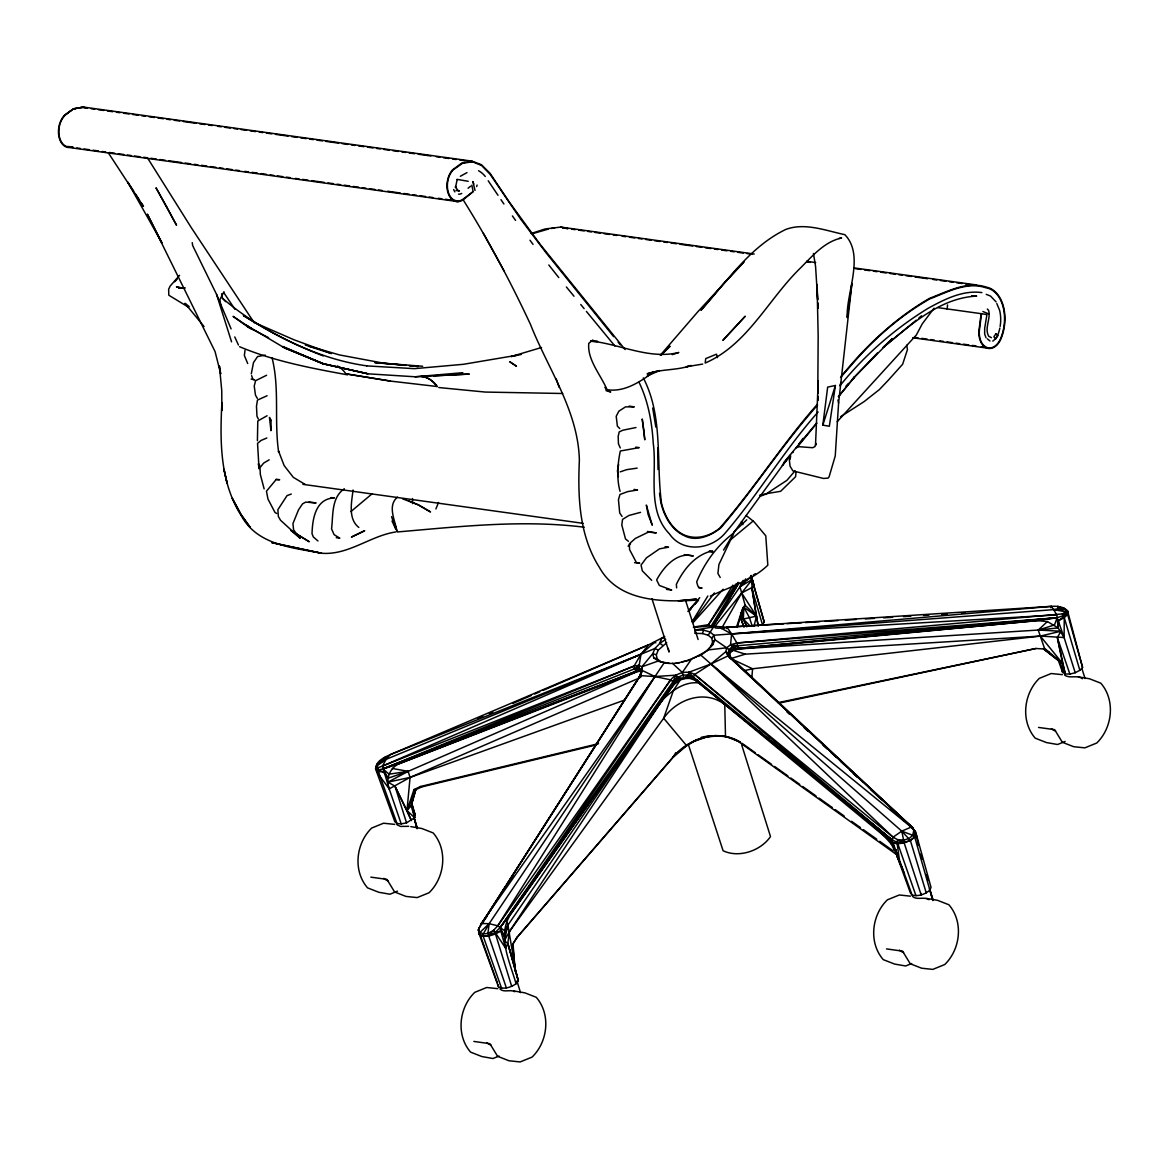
<?xml version="1.0" encoding="UTF-8"?>
<svg xmlns="http://www.w3.org/2000/svg" width="1169" height="1169" viewBox="0 0 1169 1169"><rect width="100%" height="100%" fill="white"/><g stroke="black" fill="none" stroke-linecap="round" stroke-linejoin="round"><path stroke-width="1.5" d="M620.067 491.375C616.531 478.837 617.568 463.801 620.33 451L639.195 447.625L635.775 447.128M818.095 400.426L818.125 396.846M818.154 393.281L818.256 380.773L815.494 445.331L816.123 443.548L814.983 446.587L812.645 447.712L798.924 446.69L795.957 447.888M777.999 702.671L1035.968 648.488L1043.566 648.956L1058.383 660.631L1062.679 672.409L1065.295 673.958L1069.883 674.075L1075.217 672.745L1064.111 637.529L1064.258 617.656L1062.387 613.9L736.908 642.994L730.581 644.777L726.68 647.787L707.903 649.949C693.1 659.974 669.72 669.983 653.749 657.928L652.799 653.646L654.932 648.488L659.915 643.271L665.716 639.326M251.291 373.905L253.483 362.595L257.56 356.589L265.129 355.098M1060.575 663.583L1062.679 672.409L1062.723 669.852M1075.217 672.745L1079.864 670.319L1082.582 667.455L1067.545 614.163L1067.604 611.08C1063.571 606.477 1057.083 605.98 1051.34 606.36L727.03 627.242L709.715 625.97L693.67 627.417M1082.582 667.455L1067.604 611.08L1063.469 607.778L1053.707 609.633L713.938 635.249L710.094 632.02L703.65 630.164L695.365 629.974L694.854 633.364L702.394 633.54L708.209 635.22L711.731 638.142L712.579 642.19L710.65 646.705L706.222 651.469L712.769 644.689L714.917 639.706L713.938 635.249L711.731 638.142M1067.545 614.163L1057.141 617.743L738.253 648.4L734.556 649.087L729.617 652.507L730.859 658.585L745.267 654.158L1040.352 636.082L1064.111 637.529L1058.15 627.928L1058.617 620.607C1062.3 618.62 1068.671 616.355 1067.604 611.08L1064.579 608.903M660.251 355.274L697.893 311.699L743.995 261.841L722.413 284.973L700.976 310.282C727.016 281.495 749.811 246.776 785.729 229.46C804.827 222.285 825.869 230.673 844.836 234.662C865.045 255.456 845.947 293.185 847.233 317.603L851.923 283.453L838.597 402.998L835.25 455.91L829.113 476.777L828.09 478.106L823.502 478.457L792.918 470.902L790.069 466.226L789.353 459.782L790.565 454.916M192.242 242.626L192.666 245.563L216.572 294.427L231.097 328.884M746.845 626.745L743.352 619.059L743.849 607.237L745.194 605.337L739.933 586.794L743.133 580.335M514.944 971.118L513.074 943.778L517.312 936.997L673.782 756.328C689.827 737.639 718.424 728.638 740.474 742.198L725.496 736.338L724.765 704.527L715.092 694.707M664.752 636.506L648.634 644.82L390.329 754.604C366.847 764.833 377.119 771.774 389.204 788.885C385.609 779.27 389.555 767.624 399.403 763.635L635.585 671.43L640.977 671.064L639.75 677.815L410.056 777.429L389.204 788.885L401.23 823.897L406.534 822.844L414.6 817.745L415.2 815.071L411.839 803.483L413.709 794.774M641.036 676.895L641.825 666.812L652.799 653.646L656.32 654.801L657.139 658.702L660.631 661.698L669.545 663.422M712.316 626.964L739.933 586.794L750.98 576.332C752.661 592.566 754.853 609.502 758.213 625.883M947.182 309.274L947.533 304.904M751.828 677.815L752.588 668.77L730.859 658.585M795.987 472.276L795.607 476.718L780.629 491.301L767.726 493.45L759.718 496.416M543.044 690.397L648.634 644.82L640.977 654.245L638.318 670.67L640.977 671.064L636.594 671.824L408.156 771.35L388.093 778.189L383.49 772.008L375.556 768.793L634.08 666.052L638.975 665.322L641.825 666.812L642.19 670.451L640.086 675.609L479.027 928.201L478.384 929.91L479.436 934.615L498.462 986.855C504.16 989.895 511.072 987.104 516.055 983.801C509.859 961.459 496.065 934.966 511.496 913.004L648.459 719.067M392.346 768.457L408.156 771.35L387.903 782.149L394.961 786.138L411.415 820.594L407.002 810.512L410.056 777.429L408.142 771.306M1064.111 637.529L1057.141 617.743L1037.093 620.622L738.72 648.927L731.443 650.724L727.439 654.742L734.556 649.087L730.581 644.777L731.589 633.919L727.03 627.242L783.435 623.851M712.579 642.19L714.917 639.706L726.68 647.787L725.847 651.688L730.04 656.73L912.931 828.003L916.116 833.643L914.713 837.004L910.33 840.379L904.163 842.878L896.974 842.221L891.801 839.751L694.751 679.671C686.831 674.747 676.807 679.452 671.649 686.247L507.945 925.044L504.263 936.033L500.785 930.904L488.569 935.668L483.177 936.179L479.436 934.615L479.027 928.201L479.451 934.396L483.177 936.179L489.066 935.96L495.51 934.031L500.785 930.904L500.142 927.587L497.76 925.819L489.153 923.671L481.204 923.525L478.384 929.91L479.451 934.396M912.039 895.001L899.385 859.902L891.275 844.091L893.043 837.179L901.781 831.144L911.162 827.097L915.59 831.86L914.713 837.004L929.866 890.106C925.147 894.358 918.279 896.755 912.039 895.001L910.432 892.984L897.003 856.015L895.775 849.717L897.003 856.015L904.441 873.696M822.83 425.136L827.667 387.114L835.411 385.478L829.347 426.247L822.83 425.136L835.411 385.478M245.037 350.305L244.35 355.478L247.711 363.53M660.909 640.13L661.128 638.654L664.445 637.689M516.055 983.801L518.262 980.923L515.091 968.049L512.68 944.274L516.566 937.991L673.052 757.322L686.656 745.72L663.671 718.234L673.388 690.558L680.314 679.934L684.639 678.561L692.063 678.254L687.825 677.596L688.848 672.263L710.971 663.977L728.068 655.882L730.04 656.73L728.053 652.93L725.847 651.688L710.971 663.977L694.634 674.484L693.378 677.129L694.751 679.671L891.801 839.751L899.385 859.902L896.974 842.221L897.617 839.663L893.043 837.179L694.634 674.484C686.568 669.662 676.398 673.081 670.626 679.861L497.76 925.819L488.569 935.668L506.396 987.966M731.443 650.724L732.042 647.1L737.551 645.785L1057.141 617.743L1058.15 627.928L1038.233 630.047L738.72 648.927L736.908 642.994L731.589 633.919L719.651 627.358L720.323 628.411M618.635 464.458L617.451 470.961L618.401 476.674M353.082 490.016C351.591 501.969 347.836 519.021 358.825 527.438M728.652 655.824L728.711 649.569L732.042 647.1L738.253 648.4L1037.093 620.622L1047.395 621.557L1058.15 627.928M401.23 823.897L396.949 823.473L394.83 821.675L375.717 769.319L376.842 764.292L386.062 759.353L654.932 648.488L658.22 650.139L666.695 642.731M489.066 935.96L495.393 932.277L500.142 927.587L504.73 930.772L507.93 925L515.091 968.049L507.77 943.31L504.35 940.84L507.945 925.044L506.762 922.312M694.634 674.484L891.801 839.751L894.066 848.621L893.072 842.937C900.422 841.592 909.19 843.828 914.406 836.858L915.59 831.86L911.162 827.097L728.068 655.882L725.847 651.688M754.078 626.043L756.46 616.121L741.672 592.961L752.164 579.532L764.205 621.981L762.509 624.816L751.652 587.715L754.122 585.888L751.258 575.44M789.937 459.402L790.653 456.524M726.709 628.513L727.03 627.242M661.128 638.654L659.915 643.271L662.75 645.42M411.839 803.483L411.196 805.762L407.002 810.512L414.6 817.745L411.839 803.483L415.74 789.747L421.761 786.898L596.278 744.901M406.534 822.844L394.961 786.138L407.002 810.512L413.987 789.586L415.74 789.747L411.196 805.762L414.6 817.745M891.801 839.751L693.378 677.129L688.366 675.01L682.842 675.083L677.509 677.45L676.31 681.498L662.092 700.421L509.611 931.313L504.35 940.84M476.631 186.543L477.098 185.053M1050.902 607.792L1051.34 606.36L731.589 633.919L1056.703 614.894L1057.141 617.743L1054.511 624.947L1038.233 630.047L1044.443 648.196L1062.592 663.495L1065.295 673.958L1057.346 637.587L1060.955 631.216L1038.233 630.047L1047.395 621.557M839.926 385.712L840.964 382.438M737.069 625.459L742.067 610.116M737.259 627.052L743.922 606.594L745.194 605.337L756.46 616.121L743.352 619.059L740.576 612.746M375.556 768.793L376.462 766.075M1035.968 648.488L779.533 703.022M457.108 179.748L455.501 187.668L455.559 186.514L457.459 189.963L459.402 191.088L455.954 190.415M702.394 633.54L703.65 630.164M435.905 508.939L438.507 502.495M656.32 654.801L658.22 650.139M504.263 936.033L500.142 927.587L511.496 913.004L673.476 684.435L672.993 681.702L670.626 679.861L654.961 676.544L642.19 670.451L639.487 677.041L507.288 883.589M670.626 679.861L500.142 927.587L673.476 684.435L680.314 679.934L675.974 675.156L654.961 676.544L640.086 675.609L639.487 677.041L642.19 670.451M929.866 890.106L931.021 887.344L916.116 833.643L918.469 845.523M407.002 810.512L415.74 789.747M666.476 663.32L664.05 662.998L489.153 923.671L480.021 932.336L483.265 933.929L487.897 933.432L493.698 930.246L505.636 948.205L507.77 943.31L509.611 931.313L663.671 718.234C677.056 699.047 704.732 689.213 724.765 704.527L890.661 841.432M500.142 927.587L672.993 681.702L675.974 675.156M732.042 647.1L728.535 654.947L728.053 652.93L729.354 652.726L728.711 649.569L726.68 647.787M223.966 291.695L219.904 299.688L220.824 306.336M732.51 535.417L723.538 550.088M389.204 788.885L382.438 766.104L386.062 759.353L390.329 754.604L640.977 654.245L655.078 641.839L655.824 642.877M721.434 628.644L741.672 592.961L751.652 587.715L758.213 625.78M673.476 684.435L677.509 677.45L684.639 678.561M921.026 893.452L921.172 894.943L904.163 842.878L901.781 831.144L700.509 654.83L691.566 659.038L682.331 672.453L683.865 678.02L688.366 675.01L694.751 679.671L697.878 680.358L693.612 678.385L694.751 679.671M738.413 582.746L712.184 627.768L738.925 583.01M375.717 769.319L378.055 769.976L382.994 768.924L399.403 763.635L636.594 671.824L634.402 668.916L634.08 666.052L640.977 654.245L382.438 766.104M708.209 635.22L713.572 626.905L695.365 629.974M675.784 752.646L673.052 757.322C688.936 739.334 716.553 728.316 738.75 741.76L896.842 854.802M712.096 626.745L717.795 617.407M719.695 614.28L722.544 609.604M724.444 606.492L737.741 584.675M692.048 621.82L707.844 596M693.363 627.095L708.487 624.67L732.875 585.143M738.077 582.352L710.971 626.321L709.715 625.97L708.487 624.67L736.09 583.828M497.76 925.819L654.961 676.544L481.204 923.525M493.771 905.113L481.833 923.378L640.086 675.609M481.818 923.364L505.329 886.643M496.752 900.554L499.733 895.98M502.714 891.421L505.695 886.862M509.669 880.768L512.65 876.209M650.563 716.086L671.649 686.247L679.934 679.364M481.891 923.422L487.152 916.072M743.922 606.594L742.622 608.406L743.849 607.237L756.46 616.121M787.935 457.97L734.716 531.296L718.92 564.51L717.912 573.409L720.192 577.457M745.822 578.83L739.933 586.794L752.164 579.532M516.566 937.991L517.312 936.997M692.662 622.069L714.361 592.946M934.046 308.207L922.283 323.813L916.35 334.977L837.179 421.731M790.01 455.457L782.353 465.394L790.361 455.574M798.748 444.088L803.132 438.404M746.757 519.81L733.474 532.392M818.11 411.985C784.326 450.007 758.462 494.195 725.467 532.728C711.526 549.708 682.842 553.39 669.413 533.868C646.34 510.152 657.358 472.817 653.237 443.212C651.995 422.301 648.24 401.259 639.034 382.278M714.522 626.847L741.672 592.961M817.467 404.167C782.543 443.65 754.297 488.54 719.724 528.154C709.948 536.323 696.388 540.034 684.289 535.037A61.314 40.667 -82.1 0 1 661.566 503.605C655.867 461.726 663.495 416.778 643.315 377.908M817.54 405.117C782.879 444.118 754.589 488.204 720.835 527.833C710.884 535.797 696.344 542.226 684.128 535.577A61.899 41.047 -82.1 0 1 660.719 501.808L659.535 493.303M797.243 447.157L816.707 423.31M838.465 396.642L854.495 377.002L877.422 352.994M816.62 423.076L783.888 462.413M838.436 396.554L854.495 377.002L852.084 379.574M840.087 385.595C864.812 354.879 894.767 328.694 928.391 308.134C944.596 299.308 962.832 289.927 981.887 292.601M795.081 470.829L786.883 480.371L766.572 493.654L759.806 495.145M687.883 611.445L699.72 597.651M841.373 375.95L848.226 367.972A407.031 269.922 -82.1 0 1 929.647 298.285C947.621 291.49 967.128 280.633 986.753 287.223A36.02 23.891 -82.1 0 1 1001.175 338.323A17.973 11.924 -82.1 0 1 986.855 348.055L912.711 337.739M688.965 611.241L691.332 608.494M694.897 604.358L698.448 600.223M840.54 377.529L850.915 365.634A389.642 258.393 -82.1 0 1 929.618 298.972C947.255 292.235 966.719 281.218 985.949 287.793A35.245 23.365 -82.1 0 1 1000.62 338.586A17.374 11.529 -82.1 0 1 986.797 347.427A17.374 11.529 -82.1 0 1 979.374 330.345L981.492 313.716L937.728 307.608M689.067 610.525L698.521 599.697M388.093 778.189L382.994 768.924L635.585 671.43L638.537 668.069L640.948 669.252M693.129 622.566L723.173 589.205M854.495 377.002L853.575 378.025L892.21 338.762L882.96 347.456M846.049 386.018L848.46 383.447M174.707 281.729L177.191 279.113M397.445 497.132C386.968 505.856 395.37 520.804 397.051 531.72L394.859 524.282M179.544 275.343L170.177 286.054L168.643 289.254L168.818 295.231L188.647 307.286M380.948 761.399L385.098 757.161L386.15 758.17M660.996 355.186L670.042 346.243L661.055 355.04M730.537 539.815L752.982 521.14L754.122 521.885L765.783 535.811L767.828 565.182C752.164 580.409 729.865 586.926 710.387 596.058M628.074 546.142L630.515 543.76M344.314 488.744C331.192 497.804 333.282 515.032 331.558 528.885L334.1 534.642L339.828 538.208L336.263 537.638M710.65 646.705L712.769 644.689M672.993 681.702L677.509 677.45M792.509 452.637L793.342 451.906M1058.617 620.607L1067.531 613.608L1066.011 611.84L1053.707 609.633L1051.34 606.36M372.151 493.742L350.875 511.598M662.092 700.421C671.868 690.499 684.859 680.972 699.573 682.974M1062.679 672.409L1062.592 663.495L1043.566 648.956L1044.443 648.196M686.656 745.72L697.031 739.495M592.815 339.974L588.767 343.35C587.13 360.14 601.173 375.234 607.208 390.139L604.855 387.377M916.233 320.204L883.749 346.974C910.607 325.04 940.008 297.817 976.656 296.108L971.804 295.655M918.892 317.997L921.537 315.791M992.788 341.114L995.754 338.645L998.034 334.319A28.261 18.733 -82.1 0 0 999.831 328.109M471.852 185.155L473.124 191.628L464.049 199.11A18.003 11.938 -82.1 0 1 448.414 193.966A18.003 11.938 -82.1 0 1 452.651 169.753L462.018 162.929L472.013 161.147L481.409 164.683L490.001 173.231L509.056 201.74L540.166 244.394L625.064 349.531M468.068 188.253L470.596 186.192M652.726 643.739L655.078 641.839M717.474 357.626L716.465 354.178L705.725 358.62L705.17 363.048C747.079 344.899 767.975 300.097 799.231 269.206C811.622 257.048 823.75 241.866 841.548 237.965L838.831 238.491M408.156 771.35L389.043 774.185L382.994 768.924L634.402 668.916L638.975 665.322M653.617 371.947C640.217 381.868 623.545 392.974 606.126 389.467M458.146 201.638L69.614 147.557A18.003 11.938 -82.1 0 1 58.801 135.911A18.003 11.938 -82.1 0 1 64.12 115.673L73.399 108.834L83.481 107.066L472.013 161.147M64.12 115.673L73.472 108.834L83.481 107.066L86.608 108.249M652.55 372.414L647.334 375.907L659.623 370.558L647.129 373.802C661.464 368.893 676.939 370.544 691.157 365.502L686.291 366.759L702.671 364.085M699.559 655.897L704.892 652.36M753.318 575.002L755.539 573.643M269.191 459.812L263.639 463.114L259.986 467.629L260.336 474.453L264.136 488.905M267.073 415.755L257.794 420.986L257.414 440.728M840.555 416.748L864.11 401.61L879.395 389.569L888.469 380.042L902.658 364.217L907.465 349.546L906.676 345.235M460.352 176.271L466.986 172.617M733.182 533.385C716.816 545.908 704.556 562.786 696.666 581.899L697.82 585.932L699.325 587.569L702.087 588.065L698.507 587.642M266.605 375.249L255.573 380.714L254.228 386.077L255.47 395.137L257.341 398.41M413.987 789.586L420.489 786.518L598.513 743.674M267.102 395.736L257.458 400.09L256.479 406.257L256.975 416.237L258.291 418.94M477.668 718.614L482.695 716.451M489.402 713.558L492.763 712.111M512.87 703.431L531.311 695.467M534.657 694.021L539.683 691.843M266.853 437.98L261.038 440.45L257.545 443.372L259.036 468.725L258.364 463.698L259.752 465.525M382.994 768.924L634.08 666.052M397.46 891.143L389.949 894.212L378.829 892.283L367.563 887.87C352.804 870.92 355.873 843.375 371.669 828.061L383.564 823.224L394.727 824.379M1065.12 741.438L1057.609 744.507L1046.489 742.578L1035.237 738.18C1020.493 721.215 1023.533 693.685 1039.314 678.371L1051.194 673.519L1062.373 674.659M499.017 1056.06L492.982 1058.515L481.891 1056.557L470.61 1052.144C455.837 1035.193 458.935 1007.62 474.76 992.349L486.684 987.498L497.833 988.682M911.645 963.534L905.624 965.989L894.533 964.045L883.253 959.632C868.479 942.682 871.563 915.122 887.388 899.823L899.297 894.986L910.446 896.155M738.253 648.4L733.328 650.344L745.267 654.158M712.564 550.804C695.38 554.574 683.558 569.259 676.354 584.383L676.632 587.875M531.077 233.537L545.046 228.978L560.74 227.078L754.21 254.009M291.271 494.049L287.048 495.612L277.871 509.713L278.339 516.493L280.56 520.278L300.243 538.266L291.198 530.668L309.084 541.656L291.198 530.668M624.655 700.041L410.056 777.429L387.903 782.149M533.196 233.479L548.159 229.153M641.825 666.812L657.562 661.245L660.631 661.698M620.198 471.867L626.584 469.675L637.178 468.126M695.526 740.81L706.471 737.069L717.547 735.856L726.65 736.762M672.277 354.645L678.824 352.483C649.073 359.818 619.775 343.92 590.593 341.027M541.568 347.485L511.145 356.56L521.418 354.397M709.437 735.681L701.254 737.332M689.681 660.207L681.922 661.844M379.779 761.107L386.062 759.353L376.023 766.586L378.113 767.346L378.288 771.482L396.949 823.473M640.583 512.343L628.98 515.456L622.551 519.387L621.791 524.983L625.503 538.938L628.425 541.291M744.244 670.655L752.588 668.77L1040.352 636.082L1060.955 631.216M433.684 375.804L469.28 374.08L415.141 376.783L367.957 373.817L322.074 363.457L282.65 346.55L324.047 364.056L367.957 373.817L322.074 363.457M437.016 386.544A42.172 27.968 -82.1 0 0 421.235 376.403L421.381 376.374A42.172 27.968 -82.1 0 1 437.162 386.515L390.3 381.079L345.761 373.846M516.523 355.318L463.45 364.29L414.425 368.659L366.671 365.897M635.98 427.533L622.829 430.221L619.175 431.96L618.167 436.446L618.459 443.869L620.286 447.946M634.402 668.916L638.537 668.069L641.386 671.196M551.432 228.496L554.705 227.853M613.652 336.643L546.332 253.103L520.643 219.1L490.089 174.225L481.672 165.53L472.422 161.775L462.486 163.309L453.148 169.9A17.403 11.544 -82.1 0 0 448.662 193.367A17.403 11.544 -82.1 0 0 463.815 198.613L473.124 191.628M675.857 663.305L679.277 662.779M893.072 842.937L897.85 843.813L904.163 842.878M395.78 531.953C370.178 535.811 348.596 555.377 321.592 553.258C292.323 547.56 257.18 545.134 241.34 515.719C219.889 482.198 219.86 441.137 221.891 402.867L221.876 410.494L221.759 390.68L219.465 366.292M415.141 376.783L462.822 372.692M397.708 531.924C459.665 526.634 522.192 519.431 584.266 527.219M736.908 642.994L1057.141 617.743M635.585 671.43L640.977 671.064M408.682 826.308L400.456 826.425L396.846 824.656M787.073 623.632L801.627 622.77M805.266 622.551L819.82 621.674M825.285 621.338L838.027 620.578M845.304 620.14L856.219 619.482M865.308 618.942L874.412 618.386M883.501 617.846L892.605 617.305M903.52 616.647L910.797 616.209M923.539 615.449L928.99 615.113M941.732 614.353L947.182 614.017M961.751 613.14L965.389 612.921M1067.531 613.608L1062.387 613.9L1066.011 611.84L1066.099 609.721L1053.707 609.633L1056.703 614.894M421.235 376.403L426.568 376.14M695.423 600.194C661.143 602.196 618.343 601.567 599.39 567.389C579.196 535.68 577.676 496.913 579.371 460.498C578.377 410.991 548.042 369.083 530.492 324.441C510.517 281.554 488.174 239.762 463.056 199.651M185.316 287.954L178.652 288.085L182.744 288.056L176.461 286.858L181.502 288.217M562.684 393.5L485.296 392.068L438.755 387.538M590.827 341.319L597.607 341.406L592.172 341.319M422.681 366.262L374.854 362.609L391.089 364.07M715.15 627.958L718.599 628.264M394.698 364.392L405.511 365.371M409.121 365.692L418.137 366.511M406.023 365.283L383.052 363.091L339.507 354.938L305.343 345.06M409.545 365.619L418.385 366.467M330.915 497.599L334.378 497.936C315.586 498.432 312.415 519.021 312.035 533.765L313.321 536.951L317.953 540.969M378.288 771.482L383.49 772.008M634.519 562.654L639.735 563.239L636.36 562.479L629.565 549.576L629.375 543.775L635.322 538.456L648.488 532.07L656.291 532.903L647.465 531.471M276.045 479.305L279.669 479.728L276.089 479.641L266.444 491.214L267.979 499.09L274.978 512.417L276.629 513.454M67.597 146.461L72.887 147.089M308.894 502.042L316.083 502.933L305.723 502.086L302.479 503.927L298.475 509.947L292.951 523.566L293.565 529.703L297.16 534.817M666.505 589.366L671.678 590.067L659.36 585.464L656.642 579.941C663.466 567.213 677.012 551.373 693.275 556.02L684.318 554.617M1038.54 727.439L1054.628 729.646L1062.314 742.257L1073.697 746.713L1084.876 747.853L1096.756 743.016C1112.537 727.688 1115.577 700.158 1100.818 683.193L1089.566 678.794L1078.446 676.866M87.5 108.191L83.89 107.694A41.178 27.296 -82.1 0 0 80.603 107.606M91.109 108.688L94.733 109.199M98.342 109.696L103.763 110.456M107.373 110.953L112.794 111.713M116.418 112.209L120.027 112.721M123.636 113.218L129.058 113.977M132.681 114.474L138.103 115.234M141.712 115.731L145.336 116.242M148.945 116.739L154.366 117.499M157.976 117.996L163.397 118.756M167.021 119.253L170.63 119.764M174.239 120.261L179.661 121.021M183.285 121.518L195.924 123.286M199.548 123.782L204.97 124.542M208.579 125.039L212.188 125.551M217.609 126.296L221.233 126.807M224.843 127.304L230.264 128.064M233.873 128.561L237.497 129.072M241.106 129.569L246.527 130.329M250.137 130.826L255.558 131.586M259.182 132.082L262.791 132.594M266.4 133.091L271.822 133.85M275.446 134.347L288.085 136.115M291.709 136.612L297.131 137.372M300.74 137.869L306.161 138.629M309.77 139.126L313.394 139.637M317.004 140.134L322.425 140.894M326.034 141.391L338.689 143.159M342.298 143.655L347.719 144.415M351.343 144.912L354.952 145.424M358.576 145.92L363.997 146.68M367.607 147.177L373.028 147.937M376.637 148.434L380.261 148.945M383.87 149.442L389.292 150.202M392.901 150.699L398.322 151.459M401.946 151.955L405.555 152.467M409.165 152.964L414.586 153.724M418.21 154.22L430.85 155.988M436.271 156.734L439.895 157.245M443.504 157.742L448.925 158.502M452.535 158.999L456.158 159.51M459.768 160.007L465.189 160.767M468.798 161.264L472.422 161.775M73.15 147.455L69.526 146.958A17.403 11.544 -82.1 0 1 59.926 124.192M76.759 147.966L80.369 148.463M83.993 148.974L89.414 149.72M93.023 150.231L98.444 150.976M102.054 151.488L105.678 151.985M109.287 152.496L114.708 153.241M118.317 153.753L123.739 154.498M127.363 155.009L130.972 155.506M134.581 156.018L140.002 156.763M143.626 157.274L147.236 157.771M150.845 158.268L156.266 159.028M159.89 159.539L165.311 160.285M168.92 160.796L181.575 162.549M185.184 163.061L190.605 163.806M194.215 164.318L197.839 164.814M201.448 165.311L206.869 166.071M210.478 166.582L215.9 167.328M219.524 167.839L223.133 168.336M226.742 168.833L232.163 169.593M235.787 170.104L239.397 170.601M244.818 171.361L248.427 171.858M252.051 172.354L257.472 173.114M261.082 173.626L266.503 174.371M270.112 174.882L273.736 175.379M277.345 175.876L282.766 176.636M286.39 177.147L290 177.644M295.421 178.404L299.03 178.901M302.654 179.398L308.075 180.158M311.685 180.669L324.339 182.422M327.948 182.919L333.37 183.679M336.979 184.191L340.603 184.687M344.212 185.184L349.633 185.944M353.243 186.441L358.664 187.201M362.288 187.712L365.897 188.209M369.506 188.706L374.928 189.466M378.551 189.963L382.161 190.474M387.582 191.234L400.236 192.987M403.846 193.484L409.267 194.244M412.876 194.755L416.5 195.252M420.109 195.749L425.531 196.509M429.14 197.006L432.764 197.517M438.185 198.277L441.794 198.774M445.404 199.271L450.825 200.031M454.449 200.527L458.058 201.039M806.639 261.301L815.684 262.557M853.662 267.847L976.612 284.958M562.494 227.897L567.915 228.656M571.539 229.153L575.148 229.665M578.772 230.161L584.193 230.921M587.802 231.418L591.426 231.93M595.036 232.426L600.471 233.186M604.081 233.683L609.502 234.443M613.126 234.94L616.735 235.451M622.171 236.211L625.78 236.708M629.39 237.205L634.825 237.965M638.435 238.476L642.059 238.973M645.668 239.47L651.089 240.23M654.713 240.741L660.134 241.486M663.758 241.998L667.367 242.494M670.977 243.006L676.413 243.751M680.022 244.263L692.676 246.016M696.3 246.527L701.721 247.273M705.345 247.784L710.767 248.544M714.376 249.041L718 249.538M721.609 250.049L727.03 250.809M730.654 251.306L734.264 251.803M737.887 252.314L743.309 253.074M746.933 253.571L752.354 254.331M806.595 261.871L810.205 262.382M855.416 268.665L860.837 269.425M864.461 269.937L869.882 270.682M873.491 271.193L877.115 271.69M880.725 272.202L886.146 272.947M889.77 273.458L895.191 274.204M898.815 274.715L902.424 275.212M906.048 275.723L911.469 276.468M915.079 276.98L927.733 278.733M933.169 279.493L936.778 280.005M940.402 280.502L945.823 281.261M949.433 281.758L953.056 282.27M956.666 282.766L962.087 283.526M965.711 284.023L969.32 284.535M914.479 337.359L918.089 337.87M921.713 338.367L927.134 339.127M930.743 339.624L934.367 340.135M939.788 340.895L943.398 341.392M947.022 341.889L952.443 342.649M956.067 343.16L959.676 343.657M963.3 344.168L968.721 344.913M972.33 345.425L975.954 345.922M981.375 346.682L984.985 347.178M302.917 484.346L583.185 523.347M886.511 948.907L902.556 951.142L910.256 963.767L921.669 968.224L932.818 969.393L944.727 964.542C960.553 949.257 963.636 921.698 948.863 904.748L937.582 900.335L926.491 898.391M370.851 877.145L386.91 879.366L394.611 891.976L406.008 896.433L417.172 897.587L429.067 892.751C444.863 877.437 447.932 849.892 433.173 832.942L421.907 828.529L410.787 826.6M473.854 1041.433L489.884 1043.683L497.599 1056.308L509.012 1060.765L520.147 1061.934L532.085 1057.097C547.91 1041.813 551.008 1014.239 536.235 997.289L524.939 992.876L513.863 990.932M730.581 644.777L737.551 645.785M714.931 735.476L717.547 735.856M629.097 406.096L634.256 406.9L625.561 406.856L618.854 411.167L616.209 416.296L617.378 426.115L619.76 428.57M634.022 489.431L637.514 489.972L627.665 491.623L619.979 494.472L618.445 499.689L619.702 512.957L622.054 516.464M665.103 546.639L668.551 547.18L659.55 548.831L646.413 557.876L641.05 565.08L642.322 570.852L651.674 580.321M390.446 381.05L345.922 373.817A42.172 27.968 -82.1 0 0 337.373 365.912M719.651 627.358L724.941 628.221M457.035 179.339L468.199 181.312M347.5 374.84C311.012 368.162 273.911 361.148 239.572 346.711M251.16 379.077L254.608 379.808L252.884 379.326L251.642 375.673M560.74 227.078L567.506 228.583M366.745 365.853C321.986 359.555 281.276 339.302 243.386 315.557L256.975 323.667L293.828 339.711L331.426 353.564L308.879 346.302M653.749 657.928L657.139 658.702M606.01 390.665L610.759 391.922L608.479 391.22M420.489 786.518L421.761 786.898M402.589 498.842L418.02 504.687L430.528 511.964L418.794 505.096L409.033 500.96M687.825 677.596L699.135 681.761M1082.421 678.721C1077.044 674.557 1069.577 679.072 1064.477 674.951M928.96 899.706C923.992 896.243 917.124 900.51 912.551 896.448M514.813 991.707C510.239 989.106 503.985 992.876 499.937 988.974M1063.191 608.391L1057.653 606.331L1057.945 607.515M986.212 294.34L990.523 296.064L996.105 301.894M904.426 842.411L897.617 839.663L904.134 840.087L909.248 838.407L912.755 835.294L913.676 830.735L914.713 837.004M982.881 311.524L988.682 313.877M284.418 347.851L324.047 364.056L284.418 347.851L246.264 325.187L251.116 328.635M323.243 355.917C286.946 341.889 252.036 323.769 222.475 298.241L221.584 293.784M991.473 337.68L988.726 336.292C984.123 328.299 991.005 318.903 988.638 310.457L987.352 309.025M252.723 329.483L247.74 326.911L268.563 337.709M709.715 625.97L711.936 627.242L708.487 624.67M1043.566 648.956L1049.294 652.346M305.138 484.419L293.302 477.332L284.155 465.583L278.514 451L278.646 452.052C274.057 420.84 279.786 388.649 272.085 357.933M251.218 328.474L233.069 316.375L247.901 326.955M1058.383 660.631L1062.592 663.495L1057.346 637.587L1069.883 674.075M741.964 743.265L755.291 752.748M758.257 754.853L771.584 764.351M774.55 766.455L787.877 775.938M790.843 778.043L799.728 784.37M802.694 786.489L816.02 795.972M818.987 798.076L832.313 807.574M835.28 809.679L844.164 816.006M851.573 821.281L860.457 827.608M863.423 829.712L876.75 839.196M879.716 841.315L893.043 850.798M189.115 306.512L184.936 303.297L204.034 326.531M746.217 515.558L753.289 521.169M987.367 338.864L989.997 340.997M911.162 827.097L710.971 663.977L893.043 837.179M759.353 731.166L762.159 733.474M766.353 736.938L769.144 739.246M771.935 741.555L776.128 745.018M778.919 747.327L812.455 775.047M816.649 778.51L819.454 780.819M823.634 784.282L826.439 786.591M829.23 788.9L879.541 830.458L891.275 844.091M728.068 655.882L912.931 828.003L890.807 808.495M847.028 803.088L890.778 841.329M786.781 711.76L789.47 714.23M804.228 727.834L808.261 731.546M823.02 745.15L827.053 748.861M831.071 752.573L836.449 757.512M840.467 761.224L844.5 764.935M849.863 769.874L863.277 782.251M868.655 787.19L883.413 800.794M886.102 803.264L912.931 828.003M853.443 773.659L857.461 777.37M870.832 789.733L881.528 799.64M889.551 807.063L903.622 820.55M672.482 663.32L682.331 672.453M914.406 836.858L912.755 835.294L901.781 831.144L910.33 840.379L926.257 892.897M688.366 675.01L691.522 678.078M741.774 612.351L743.352 619.059L749.563 625.488M222.475 298.241L225.646 301.646M688.848 672.263L693.378 677.129M614.879 345.995L586.385 311.407M566.38 286.99L573.994 296.225M580.759 304.51L584.135 308.645M618.123 342.152L620.359 344.899M1040.352 636.082L1062.592 663.495M548.802 264.968L558.767 277.594M638.537 668.069L640.773 671.05M529.981 240.23L533.049 244.379M512.387 215.914L515.558 220.386M500.96 199.651L503.927 204.005M143.363 206.402L108.279 152.744M488.218 180.8L497.994 195.296M234.94 309.274L223.863 292.761M254.243 322.805L191.263 227.604L147.455 157.8M133.631 191.161L127.728 182.072L161.936 242.874L147.426 214.263M135.604 194.2L139.549 200.264M141.522 203.289L143.495 206.328M899.385 859.902L897.003 856.015L903.257 870.671M483.367 233.362L503.956 270.77M743.849 607.237L749.417 617.612L752.178 625.985M741.394 521.608L742.885 524.647M764.205 621.981L750.995 576.229M392.01 521.038L395.896 529.221L391.571 516.669M234.764 336.95L238.432 345.001M147.499 214.424L215.067 351.577L220.707 373.846L219.436 366.233M740.956 613.477L746.772 626.555M996.792 303.545L999.568 310.15A28.261 18.733 -82.1 0 1 1000.138 326.458M986.051 337.812L984.649 333.998L984.693 328.226L986.928 314.607L981.127 313.643L978.994 330.316A17.973 11.924 -82.1 0 0 986.855 348.055M739.962 616.458L743.645 626.599M478.384 929.91L497.336 982.764M740.503 617.174L744.098 627.154M688.278 744.273L723.1 850.74C738.983 858.309 760.785 850.798 770.503 836.566L741.657 744.785M501.545 988.141L483.177 936.179L483.265 933.929L489.153 923.671L487.897 933.432L488.569 935.668M897.85 843.813L915.97 895.717M556.254 378.946L559.206 387.465M728.053 652.93L729.821 658.103M473.752 184.001L472.904 181.546L475.009 190.43M411.298 802.971L415.2 815.071M1085.066 678.575L1081.924 668.624M933.14 900.101L929.501 888.761L932.818 900.525L930.013 890.15M685.399 599.916L698.112 639.501M651.922 598.66L669.048 652.039L668.288 648.43M520.526 992.642L516.917 980.952M417.435 828.31L413.797 816.97L417.099 828.733L414.294 818.358M216.572 294.427L231.55 341.845M495.51 934.031L511.701 986.373M751.097 575.835L754.122 585.888M1064.258 617.656L1079.864 670.319M517.765 978.526L507.77 943.31L518.262 980.923M920.617 854.115L922.078 859.317M926.491 874.923L927.952 880.125M500.785 930.904L505.636 948.205M895.527 849.79L896.375 852.932M652.682 408.01L655.853 427.123M837.881 400.003L838.597 402.998M497.95 984.459L498.462 986.855M478.822 931.708L479.436 934.615M813.449 253.454L815.567 266.371L817.686 299.746L817.043 284.476L818.168 335.576L817.789 392.565M893.569 845.348L894.066 848.621M742.257 609.327L743.352 619.059M657.723 447.669L658.015 469.5M412.54 498.549L412.569 503.62M817.818 396.028L817.832 399.462M903.579 952.487A21.948 14.569 -82 0 1 899.458 950.119M490.936 1045.013A21.948 14.569 -82 0 1 486.815 1042.631M1055.563 731.005A21.948 14.525 -82.2 0 1 1051.442 728.638M387.903 880.71A21.948 14.539 -82.1 0 1 383.783 878.343M65.844 114.606A41.178 27.296 -82.1 0 1 71.177 110.602M73.954 109.214A41.178 27.296 -82.1 0 1 77.242 108.118M60.467 122.584A17.403 11.544 -82.1 0 1 64.616 115.819M478.559 170.747A34.12 23.424 -85.6 0 1 485.281 176.475M461.755 193.411A10.36 6.868 -82.1 0 1 458.54 194.142M454.916 191.877A10.36 6.868 -82.1 0 1 453.689 189.553M271.047 420.285L270.96 430.689L269.454 417.421L271.047 420.285M995.915 333.823L993.869 336.716L995.608 338.864L998.005 335.605L995.915 333.823M745.106 316.361L723.041 340.164L745.106 316.361M364.538 530.755L351.46 537.039L364.582 530.814M696.227 599.142L678.458 600.808L696.227 599.142M712.739 551.914L709.276 551.315L712.739 551.914M321.592 553.258L271.968 542.679L321.592 553.258M516.42 366.189L509.962 361.893L516.42 366.189M249.961 527.044L241.121 514.74L232.368 498.535L241.121 514.74L249.961 527.044M166.539 206.592L156.003 187.8L176.519 225.193L166.539 206.592M652.156 524.954L648.094 514.477L646.34 505.037L652.156 524.954M227.093 483.162L223.98 469.427L227.093 483.162M643.871 430.616L642.219 418.984L644.791 439.807L643.871 430.616M818.139 308.251L817.876 303.151L818.139 308.251"/></g></svg>
